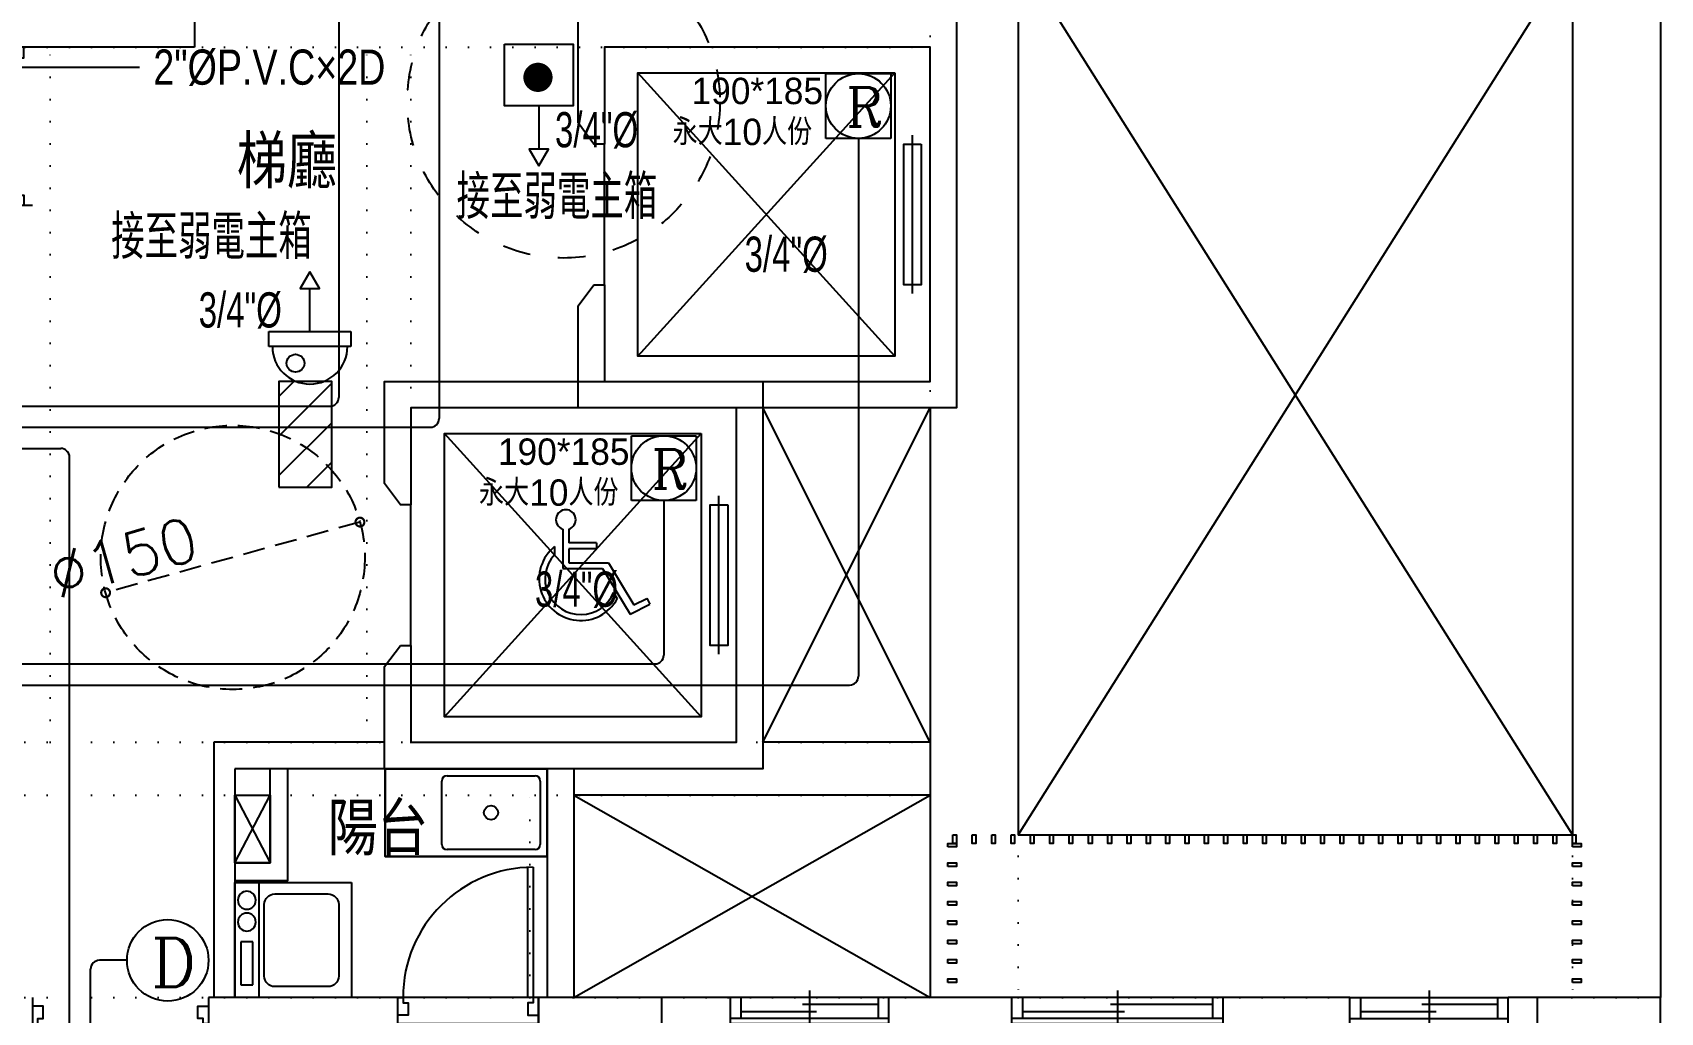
# Model space of a CAD drawing. Header units: millimetres. Extents: x 45074 to 106565, y 51012 to 60222.
# Drawn here: x 103698 to 104623, y 55662 to 56219 of the extents above; entities that cross this region are included whole.
import ezdxf

# ---------------------------------------------------------------- set-up
doc = ezdxf.new("R2010")
doc.units = ezdxf.units.MM
doc.header["$LTSCALE"] = 50
doc.header["$MEASUREMENT"] = 0
doc.header["$PDMODE"] = 1
for name, pattern in [('1F$0$虛線', [0.635, 0.3175, -0.3175]), ('ACISOTGL', [3, 2, -1]), ('DASHED2', [0.375, 0.25, -0.125]), ('DOT', [0.25, 0, -0.25])]:
    doc.linetypes.add(name, pattern=pattern)
doc.layers.get('0').update_dxf_attribs({"color": 8, "linetype": 'CONTINUOUS'})
doc.layers.get('Defpoints').update_dxf_attribs({"color": 8, "linetype": 'CONTINUOUS'})
for name, color, linetype in [('00', 7, 'DOT'), ('22-監控', 3, 'CONTINUOUS'), ('22-遠岫線路', 212, 'CONTINUOUS'), ('22L', 241, 'CONTINUOUS')]:
    doc.layers.add(name, color=color, linetype=linetype)
doc.styles.add('aeh', font='Tc-simp.shx', dxfattribs={"bigfont": 'ae.shx'})
doc.styles.add('CHINA', font='c2', dxfattribs={"bigfont": 'china'})
doc.styles.add('COMPLEX', font='COMPLEX.SHX')
doc.styles.add('JEH', font='SIMPLEX.SHX', dxfattribs={"bigfont": 'JE.SHX'})
doc.styles.add('NOTHING', font='TC-SIMP.SHX', dxfattribs={"bigfont": 'AE.SHX'})
doc.styles.get("Standard").update_dxf_attribs({"font": 'romanc', "bigfont": 'CHINA.SHX'})
doc.dimstyles.new('JEH', dxfattribs={"dimscale": 10, "dimtxt": 3, "dimasz": 4, "dimexe": 1, "dimexo": 1, "dimgap": 0.09, "dimtad": 1, "dimdsep": 46, "dimtxsty": 'JEH', "dimblk": 'DOTSMALL', "dimcen": 0.1, "dimadec": 0, "dimazin": 0, "dimtfac": 1, "dimtdec": 1, "dimtmove": 2, "dimatfit": 3, "dimfxl": 1, "dimtolj": 1, "dimtzin": 0, "dimarcsym": 0})

# ---------------------------------------------------------------- blocks, each defined once
blk = doc.blocks.new('*U25', base_point=(556940.24, 45415.43))
for p, q in [((556890.24, 45422.93), (556890.24, 45407.93)), ((556990.24, 45422.93), (556990.24, 45407.93)), ((556893.24, 45313.93), (556893.24, 45407.93)), ((556893.24, 45407.93), (556896.24, 45407.93)), ((556896.24, 45407.93), (556896.24, 45313.93))]:
    blk.add_line(p, q)
for points in [[(556890.24, 45407.93), (556893.24, 45407.93), (556893.24, 45410.93), (556896.24, 45410.93), (556896.24, 45417.93), (556890.24, 45417.93)], [(556990.24, 45407.93), (556987.24, 45407.93), (556987.24, 45410.93), (556984.24, 45410.93), (556984.24, 45417.93), (556990.24, 45417.93)]]:
    blk.add_lwpolyline(points)
blk.add_arc((556893.24, 45407.93), 94, -90, 0)
blk = doc.blocks.new('*U26', base_point=(557135.24, 45415.43))
for p, q in [((557169.24, 45422.93), (557169.24, 45496.93)), ((557172.24, 45496.93), (557172.24, 45422.93)), ((557095.24, 45407.93), (557095.24, 45422.93)), ((557169.24, 45422.93), (557095.24, 45422.93)), ((557172.24, 45422.93), (557169.24, 45422.93)), ((557175.24, 45407.93), (557175.24, 45422.93)), ((557175.24, 45407.93), (557095.24, 45407.93))]:
    blk.add_line(p, q)
for points in [[(557095.24, 45422.93), (557098.24, 45422.93), (557098.24, 45419.93), (557101.24, 45419.93), (557101.24, 45412.93), (557095.24, 45412.93)], [(557175.24, 45422.93), (557172.24, 45422.93), (557172.24, 45419.93), (557169.24, 45419.93), (557169.24, 45412.93), (557175.24, 45412.93)]]:
    blk.add_lwpolyline(points)
blk.add_arc((557172.24, 45422.93), 74, 90, 180)
blk = doc.blocks.new('*U28', base_point=(551368.96, 44174.06))
for p, q in [((551323.96, 44166.56), (551323.96, 44181.56)), ((551413.96, 44181.56), (551323.96, 44181.56)), ((551329.96, 44181.56), (551329.96, 44169.56)), ((551368.96, 44185.56), (551368.96, 44165.56)), ((551407.96, 44181.56), (551407.96, 44169.56)), ((551413.96, 44166.56), (551413.96, 44181.56)), ((551413.96, 44169.56), (551323.96, 44169.56)), ((551329.96, 44177.56), (551372.96, 44177.56)), ((551407.96, 44173.56), (551364.96, 44173.56)), ((551413.96, 44166.56), (551323.96, 44166.56))]:
    blk.add_line(p, q)
blk = doc.blocks.new('*U30', base_point=(551535.96, 44174.06))
for p, q in [((551475.96, 44166.56), (551475.96, 44181.56)), ((551475.96, 44181.56), (551595.96, 44181.56)), ((551481.96, 44181.56), (551481.96, 44169.56)), ((551535.96, 44185.56), (551535.96, 44165.56)), ((551589.96, 44181.56), (551589.96, 44169.56)), ((551595.96, 44166.56), (551595.96, 44181.56)), ((551475.96, 44169.56), (551595.96, 44169.56)), ((551481.96, 44177.56), (551539.96, 44177.56)), ((551589.96, 44173.56), (551531.96, 44173.56)), ((551475.96, 44166.56), (551595.96, 44166.56))]:
    blk.add_line(p, q)
blk = doc.blocks.new('*U31', base_point=(551700.96, 44174.06))
for p, q in [((551655.96, 44166.56), (551655.96, 44181.56)), ((551655.96, 44181.56), (551745.96, 44181.56)), ((551661.96, 44181.56), (551661.96, 44169.56)), ((551700.96, 44185.56), (551700.96, 44165.56)), ((551739.96, 44181.56), (551739.96, 44169.56)), ((551745.96, 44166.56), (551745.96, 44181.56)), ((551655.96, 44169.56), (551745.96, 44169.56)), ((551661.96, 44177.56), (551704.96, 44177.56)), ((551739.96, 44173.56), (551696.96, 44173.56)), ((551655.96, 44166.56), (551745.96, 44166.56))]:
    blk.add_line(p, q)
blk = doc.blocks.new('*U33', base_point=(534668.7, 37898.24))
for p, q in [((534676.2, 37943.24), (534661.2, 37943.24)), ((534661.2, 37859.24), (534577.2, 37859.24)), ((534577.2, 37856.24), (534661.2, 37856.24)), ((534661.2, 37856.24), (534661.2, 37859.24)), ((534676.2, 37853.24), (534661.2, 37853.24))]:
    blk.add_line(p, q)
for points in [[(534661.2, 37943.24), (534661.2, 37940.24), (534664.2, 37940.24), (534664.2, 37937.24), (534671.2, 37937.24), (534671.2, 37943.24)], [(534661.2, 37853.24), (534661.2, 37856.24), (534664.2, 37856.24), (534664.2, 37859.24), (534671.2, 37859.24), (534671.2, 37853.24)]]:
    blk.add_lwpolyline(points)
blk.add_arc((534661.2, 37856.24), 84, 90, 180)
blk = doc.blocks.new('_DotSmall')
at = {"color": 0, "linetype": 'ByBlock', "const_width": 0.5}
blk.add_lwpolyline([(-0.0625, 0, 1), (0.0625, 0, 1)], format="xyb", close=True, dxfattribs=at)
blk = doc.blocks.new('*D88')
at = {"color": 0, "linetype": 'DASHED2', "lineweight": -2, "transparency": 16777216}
blk.add_line((103883.89, 55940.71), (103739.37, 55900.56), dxfattribs=at)
at = {"layer": 'Defpoints', "color": 0, "linetype": 'DASHED2', "transparency": 16777216}
for p in [(103883.89, 55940.71), (103739.37, 55900.56)]:
    blk.add_point(p, dxfattribs=at)
at = {"color": 0, "linetype": 'DASHED2', "lineweight": -2, "transparency": 16777216, "xscale": 10, "yscale": 10, "zscale": 10}
for p, rotation in [((103883.89, 55940.71), 15.52411099675541), ((103739.37, 55900.56), 195.5241109967554)]:
    blk.add_blockref('_DotSmall', p, dxfattribs=dict(at, rotation=rotation))
at = {"color": 0, "linetype": 'DASHED2', "transparency": 16777216, "insert": (103749.36, 55920.63), "char_height": 25, "attachment_point": 5, "rotation": 15.52411, "style": 'JEH'}
blk.add_mtext('\\A1;∅150', dxfattribs=at)
blk = doc.blocks.new('A$C3A6A5EC2')
for p, q in [((-14.23, 17.63), (-14.23, -2.37)), ((-11.23, 17.63), (-11.23, 10.63)), ((-18.43, 8.73), (-18.43, 4.64)), ((2.77, 10.63), (-11.23, 10.63)), ((2.77, 10.63), (2.77, 7.63)), ((-11.23, 7.63), (-11.23, 0.63)), ((2.77, 7.63), (-11.23, 7.63)), ((-11.23, 0.63), (8.77, 0.63)), ((8.77, 0.63), (21.61, -20.64)), ((-14.23, -2.37), (5.77, -2.37)), ((5.77, -2.37), (19.77, -25.37)), ((11.41, -14.48), (13.24, -17.59)), ((19.77, -25.37), (29.77, -20.31)), ((21.61, -20.64), (28.14, -17.38)), ((28.14, -17.37), (29.77, -20.31))]:
    blk.add_line(p, q)
for centre, radius, start, end in [((-12.73, 22.4), 5, 287.4576, 252.5424), ((-5.23, -7.6), 21, 128.93781, 331.60007), ((-5.23, -7.6), 18, 137.15724, 337.53809)]:
    blk.add_arc(centre, radius, start, end)
blk = doc.blocks.new('BOXC', base_point=(3877.978, 1738.882))
for p, q in [((3877.478, 1739.882), (3877.478, 1738.882)), ((3878.478, 1739.882), (3877.478, 1739.882)), ((3878.478, 1738.882), (3878.478, 1739.882)), ((3877.478, 1738.882), (3878.478, 1738.882))]:
    blk.add_line(p, q)
blk = doc.blocks.new('$$FUFA4')
for p, q in [((0, 66.19), (0, 0)), ((65.27, 66.19), (0, 66.19)), ((65.27, 0), (65.27, 66.19)), ((0, 52.66), (65.27, 52.66)), ((53.21, 49.52), (12.4, 49.52)), ((6.46, 43.58), (6.46, 13.19)), ((59.15, 13.19), (59.15, 43.58)), ((0, 0), (65.27, 0)), ((12.4, 7.25), (53.21, 7.25))]:
    blk.add_line(p, q)
for centre in [(10.03, 59.43), (22.44, 59.43)]:
    blk.add_circle(centre, 5.1)
for centre, start, end in [((12.4, 43.58), 90, 180), ((53.21, 43.58), 0, 90), ((12.4, 13.19), 180, 270), ((53.21, 13.19), 270, 0)]:
    blk.add_arc(centre, 5.94, start, end)
at = {"xscale": 6.968723676982174, "yscale": -24.39968830585457, "zscale": 6.968723676982174, "rotation": 90.00000000002778}
blk.add_blockref('BOXC', (33.65, 59.43), dxfattribs=at)
blk = doc.blocks.new('押扣')
at = {"layer": '22-監控', "color": 3}
blk.add_lwpolyline([(82359.3, -77668.7), (82554.4, -77668.7), (82554.4, -77844.1), (82359.3, -77844.1)], close=True, dxfattribs=at)
at = {"layer": '22-監控', "color": 3, "const_width": 41.5}
blk.add_lwpolyline([(82433.9, -77762.8, 1), (82475.4, -77762.8, 1)], format="xyb", close=True, dxfattribs=at)
blk = doc.blocks.new('ccd2')
at = {"layer": '22-監控', "color": 6}
for p, q in [((48945.7, -25804.4), (48945.7, -25794.7)), ((48945.7, -25794.7), (48999.2, -25794.7)), ((48999.2, -25794.7), (48999.2, -25804.4)), ((48999.2, -25804.4), (48945.7, -25804.4))]:
    blk.add_line(p, q, dxfattribs=at)
blk.add_circle((48963.1, -25815.3), 5.8, dxfattribs=at)
blk.add_arc((48972.5, -25804.4), 24.5, 180, 0, dxfattribs=at)
blk = doc.blocks.new('D')
at = {"layer": '22-監控', "color": 3}
blk.add_circle((53029, -109364.5), 77.2, dxfattribs=at)
at = {"layer": '22-監控', "color": 3, "insert": (52997.2, -109322.4), "char_height": 92.2, "attachment_point": 1, "style": 'COMPLEX'}
blk.add_mtext_dynamic_manual_height_columns('D', width=59.494, gutter_width=576, heights=[0], dxfattribs=at)
blk = doc.blocks.new('讀卡機')
at = {"layer": '22-監控', "color": 3}
for p, q in [((-96795.6, -56639.5), (-96683.1, -56639.5)), ((-96795.6, -56752), (-96795.6, -56639.5)), ((-96683.1, -56639.5), (-96683.1, -56752)), ((-96683.1, -56752), (-96795.6, -56752))]:
    blk.add_line(p, q, dxfattribs=at)
blk.add_circle((-96739.3, -56695.7), 56.2, dxfattribs=at)
blk.add_text('R', height=67.5, dxfattribs=at).set_placement((-96760.7, -56731.1))

msp = doc.modelspace()

# ---------------------------------------------------------------- hatches: boundary and pattern name
h = msp.add_hatch()
h.set_pattern_fill('ANSI31', color=256, scale=5, style=0)
h.set_pattern_definition([(45, (91983.28, 53676.534), (-11.22532, 11.22532), [])])
h.paths.add_polyline_path([(103837.857, 55960.566), (103867.857, 55960.566), (103867.857, 56020.566), (103837.857, 56020.566)])

# ---------------------------------------------------------------- linework, layer by layer
for p, q in [((103789.857, 56355.566), (103789.857, 56210.566)), ((104622.857, 56355.566), (104622.857, 55670.566)), ((104257.857, 56263.066), (104257.857, 55763.066)), ((104572.857, 56263.066), (104257.857, 55763.066)), ((104257.857, 56263.066), (104572.857, 55763.066)), ((104572.857, 56263.066), (104572.857, 55763.066)), ((103789.857, 56210.566), (103146.857, 56210.566)), ((104187.857, 56035.066), (104041.857, 56196.066)), ((104041.857, 56035.066), (104187.857, 56196.066)), ((104197.857, 56070.566), (104197.857, 56160.566)), ((104022.857, 56075.566), (104022.857, 56155.566)), ((104112.857, 55815.566), (104207.857, 56005.566)), ((104202.857, 56005.566), (104112.857, 56005.566)), ((104207.857, 55815.566), (104112.857, 56005.566)), ((104207.857, 56005.566), (104207.857, 55670.566)), ((104077.857, 55830.066), (103931.857, 55991.066)), ((103931.857, 55830.066), (104077.857, 55991.066)), ((104087.857, 55865.566), (104087.857, 55955.566)), ((103912.857, 55870.566), (103912.857, 55950.566)), ((103897.857, 55815.566), (103800.857, 55815.566)), ((103800.857, 55815.566), (103800.857, 55670.566)), ((104207.857, 55815.566), (104112.857, 55815.566)), ((103812.857, 55800.566), (103812.857, 55670.566)), ((103902.857, 55800.566), (103812.857, 55800.566)), ((103898.126, 55800.566), (103990.357, 55800.566)), ((103898.126, 55750.566), (103898.126, 55800.566)), ((103990.357, 55800.566), (103898.126, 55800.566)), ((103933.357, 55796.566), (103983.357, 55796.566)), ((103990.357, 55800.566), (103990.357, 55670.566)), ((103990.357, 55800.566), (103990.357, 55750.566)), ((104005.357, 55800.566), (104005.357, 55670.566)), ((103930.357, 55757.566), (103930.357, 55793.566)), ((103986.357, 55793.566), (103986.357, 55757.566)), ((103812.857, 55747.066), (103832.857, 55785.566)), ((103812.857, 55785.566), (103832.857, 55747.066)), ((104207.857, 55785.566), (104005.357, 55785.566)), ((104005.357, 55670.566), (104207.857, 55785.566)), ((104005.357, 55785.566), (104207.857, 55670.566)), ((104257.857, 55763.066), (104572.857, 55763.066)), ((103990.357, 55750.566), (103898.126, 55750.566)), ((103983.357, 55754.566), (103933.357, 55754.566)), ((103905.357, 55670.566), (103797.857, 55670.566)), ((104094.357, 55670.566), (103985.357, 55670.566)), ((104254.357, 55670.566), (104184.357, 55670.566)), ((104446.357, 55670.566), (104374.357, 55670.566)), ((104587.857, 55670.566), (104536.357, 55670.566))]:
    msp.add_line(p, q)
for points in [[(104016.857, 56075.566), (104022.857, 56075.566), (104022.857, 56020.566), (104207.857, 56020.566), (104207.857, 56210.566), (104022.857, 56210.566), (104022.857, 56155.566), (104016.857, 56155.566), (104007.857, 56167.566), (104007.857, 56225.566), (104222.857, 56225.566), (104222.857, 56005.566), (104007.857, 56005.566), (104007.857, 56063.566)], [(104187.857, 56196.066), (104187.857, 56035.066), (104041.857, 56035.066), (104041.857, 56196.066)], [(104202.857, 56155.566), (104202.857, 56075.566), (104192.857, 56075.566), (104192.857, 56155.566)], [(103837.857, 55960.566), (103867.857, 55960.566), (103867.857, 56020.566), (103837.857, 56020.566)], [(103906.857, 55870.566), (103912.857, 55870.566), (103912.857, 55815.566), (104097.857, 55815.566), (104097.857, 56005.566), (103912.857, 56005.566), (103912.857, 55950.566), (103906.857, 55950.566), (103897.857, 55962.566), (103897.857, 56020.566), (104112.857, 56020.566), (104112.857, 55800.566), (103897.857, 55800.566), (103897.857, 55858.566)], [(104077.857, 55991.066), (104077.857, 55830.066), (103931.857, 55830.066), (103931.857, 55991.066)], [(104092.857, 55950.566), (104092.857, 55870.566), (104082.857, 55870.566), (104082.857, 55950.566)], [(103812.857, 55785.566), (103832.857, 55785.566), (103832.857, 55747.066), (103812.857, 55747.066)], [(104220.857, 55763.066), (104222.857, 55763.066), (104222.857, 55758.066), (104220.857, 55758.066)], [(104231.857, 55763.066), (104233.857, 55763.066), (104233.857, 55758.066), (104231.857, 55758.066)], [(104242.857, 55763.066), (104244.857, 55763.066), (104244.857, 55758.066), (104242.857, 55758.066)], [(104253.857, 55763.066), (104255.857, 55763.066), (104255.857, 55758.066), (104253.857, 55758.066)], [(104264.857, 55763.066), (104266.857, 55763.066), (104266.857, 55758.066), (104264.857, 55758.066)], [(104275.857, 55763.066), (104277.857, 55763.066), (104277.857, 55758.066), (104275.857, 55758.066)], [(104286.857, 55763.066), (104288.857, 55763.066), (104288.857, 55758.066), (104286.857, 55758.066)], [(104297.857, 55763.066), (104299.857, 55763.066), (104299.857, 55758.066), (104297.857, 55758.066)], [(104308.857, 55763.066), (104310.857, 55763.066), (104310.857, 55758.066), (104308.857, 55758.066)], [(104319.857, 55763.066), (104321.857, 55763.066), (104321.857, 55758.066), (104319.857, 55758.066)], [(104330.857, 55763.066), (104332.857, 55763.066), (104332.857, 55758.066), (104330.857, 55758.066)], [(104341.857, 55763.066), (104343.857, 55763.066), (104343.857, 55758.066), (104341.857, 55758.066)], [(104352.857, 55763.066), (104354.857, 55763.066), (104354.857, 55758.066), (104352.857, 55758.066)], [(104363.857, 55763.066), (104365.857, 55763.066), (104365.857, 55758.066), (104363.857, 55758.066)], [(104374.857, 55763.066), (104376.857, 55763.066), (104376.857, 55758.066), (104374.857, 55758.066)], [(104385.857, 55763.066), (104387.857, 55763.066), (104387.857, 55758.066), (104385.857, 55758.066)], [(104396.857, 55763.066), (104398.857, 55763.066), (104398.857, 55758.066), (104396.857, 55758.066)], [(104407.857, 55763.066), (104409.857, 55763.066), (104409.857, 55758.066), (104407.857, 55758.066)], [(104418.857, 55763.066), (104420.857, 55763.066), (104420.857, 55758.066), (104418.857, 55758.066)], [(104429.857, 55763.066), (104431.857, 55763.066), (104431.857, 55758.066), (104429.857, 55758.066)], [(104440.857, 55763.066), (104442.857, 55763.066), (104442.857, 55758.066), (104440.857, 55758.066)], [(104451.857, 55763.066), (104453.857, 55763.066), (104453.857, 55758.066), (104451.857, 55758.066)], [(104462.857, 55763.066), (104464.857, 55763.066), (104464.857, 55758.066), (104462.857, 55758.066)], [(104473.857, 55763.066), (104475.857, 55763.066), (104475.857, 55758.066), (104473.857, 55758.066)], [(104484.857, 55763.066), (104486.857, 55763.066), (104486.857, 55758.066), (104484.857, 55758.066)], [(104495.857, 55763.066), (104497.857, 55763.066), (104497.857, 55758.066), (104495.857, 55758.066)], [(104506.857, 55763.066), (104508.857, 55763.066), (104508.857, 55758.066), (104506.857, 55758.066)], [(104517.857, 55763.066), (104519.857, 55763.066), (104519.857, 55758.066), (104517.857, 55758.066)], [(104528.857, 55763.066), (104530.857, 55763.066), (104530.857, 55758.066), (104528.857, 55758.066)], [(104539.857, 55763.066), (104541.857, 55763.066), (104541.857, 55758.066), (104539.857, 55758.066)], [(104550.857, 55763.066), (104552.857, 55763.066), (104552.857, 55758.066), (104550.857, 55758.066)], [(104561.857, 55763.066), (104563.857, 55763.066), (104563.857, 55758.066), (104561.857, 55758.066)], [(104572.857, 55763.066), (104574.857, 55763.066), (104574.857, 55758.066), (104572.857, 55758.066)], [(104217.857, 55756.066), (104217.857, 55758.066), (104222.857, 55758.066), (104222.857, 55756.066)], [(104572.857, 55756.066), (104572.857, 55758.066), (104577.857, 55758.066), (104577.857, 55756.066)], [(104217.857, 55745.066), (104217.857, 55747.066), (104222.857, 55747.066), (104222.857, 55745.066)], [(104572.857, 55745.066), (104572.857, 55747.066), (104577.857, 55747.066), (104577.857, 55745.066)], [(104217.857, 55734.066), (104217.857, 55736.066), (104222.857, 55736.066), (104222.857, 55734.066)], [(104572.857, 55734.066), (104572.857, 55736.066), (104577.857, 55736.066), (104577.857, 55734.066)], [(104217.857, 55723.066), (104217.857, 55725.066), (104222.857, 55725.066), (104222.857, 55723.066)], [(104572.857, 55723.066), (104572.857, 55725.066), (104577.857, 55725.066), (104577.857, 55723.066)], [(104217.857, 55712.066), (104217.857, 55714.066), (104222.857, 55714.066), (104222.857, 55712.066)], [(104572.857, 55712.066), (104572.857, 55714.066), (104577.857, 55714.066), (104577.857, 55712.066)], [(104217.857, 55701.066), (104217.857, 55703.066), (104222.857, 55703.066), (104222.857, 55701.066)], [(104572.857, 55701.066), (104572.857, 55703.066), (104577.857, 55703.066), (104577.857, 55701.066)], [(104217.857, 55690.066), (104217.857, 55692.066), (104222.857, 55692.066), (104222.857, 55690.066)], [(104572.857, 55690.066), (104572.857, 55692.066), (104577.857, 55692.066), (104577.857, 55690.066)], [(104217.857, 55679.066), (104217.857, 55681.066), (104222.857, 55681.066), (104222.857, 55679.066)], [(104572.857, 55679.066), (104572.857, 55681.066), (104577.857, 55681.066), (104577.857, 55679.066)], [(104055.357, 55670.566), (103985.357, 55670.566), (103985.357, 55600.566), (104055.357, 55600.566)], [(104622.857, 55670.566), (104552.857, 55670.566), (104552.857, 55600.566), (104622.857, 55600.566)]]:
    msp.add_lwpolyline(points, close=True)
for points in [[(103812.857, 55747.066), (103832.857, 55747.066), (103832.857, 55800.566)], [(103812.857, 55737.066), (103842.857, 55737.066), (103842.857, 55800.566)]]:
    msp.add_lwpolyline(points)
at = {"linetype": 'Continuous'}
msp.add_lwpolyline([(103990.357, 55800.566), (103898.126, 55800.566), (103898.126, 55750.566), (103990.357, 55750.566), (103990.357, 55800.566)], dxfattribs=at)
at = {"linetype": 'DASHED2'}
msp.add_circle((103811.631, 55920.632), 75, dxfattribs=at)
msp.add_circle((103958.357, 55775.566), 4)
for centre, start, end in [((103933.357, 55793.566), 90, 180), ((103983.357, 55793.566), 360, 90), ((103933.357, 55757.566), 180, 270), ((103983.357, 55757.566), 270, 360)]:
    msp.add_arc(centre, 3, start, end)
at = {"layer": '00'}
for p, q in [((104207.857, 56355.566), (104207.857, 55670.566)), ((104257.857, 56355.566), (104257.857, 55670.566)), ((104572.857, 56355.566), (104572.857, 55670.566)), ((104622.857, 56355.566), (104622.857, 55670.566)), ((103605.357, 56210.566), (104207.857, 56210.566)), ((103707.857, 55815.566), (103707.857, 56210.566)), ((103887.857, 55815.566), (103887.857, 56210.566)), ((103912.857, 55815.566), (103912.857, 56210.566)), ((103605.357, 55815.566), (104207.857, 55815.566)), ((103605.357, 55785.566), (104207.857, 55785.566)), ((103980.357, 55670.566), (103980.357, 55785.566)), ((104005.357, 55670.566), (104005.357, 55785.566)), ((103605.357, 55670.566), (103985.357, 55670.566)), ((104055.357, 55670.566), (104207.857, 55670.566)), ((104257.857, 55670.566), (104552.857, 55670.566))]:
    msp.add_line(p, q, dxfattribs=at)
for points in [[(104055.357, 55670.566), (103985.357, 55670.566), (103985.357, 55600.566), (104055.357, 55600.566)], [(104622.857, 55670.566), (104552.857, 55670.566), (104552.857, 55600.566), (104622.857, 55600.566)]]:
    msp.add_lwpolyline(points, close=True, dxfattribs=at)
at = {"layer": '22-遠岫線路', "linetype": '1F$0$虛線'}
msp.add_circle((103999.589, 56179.615), 88.84, dxfattribs=at)
at = {"layer": '22L'}
for p, q in [((103928.857, 56428.531), (103928.857, 55999.566)), ((103871.857, 56380.531), (103871.857, 56011.566)), ((103985.479, 56177.211), (103985.479, 56152.687)), ((104167.105, 56158.768), (104167.105, 55853.123)), ((103855.43, 56048.931, 0), (103855.43, 56073.455, 0)), ((103452.857, 56006.566), (103866.857, 56006.566)), ((103452.857, 55994.566), (103923.857, 55994.566)), ((103452.857, 55982.566), (103713.857, 55982.566)), ((103718.857, 55597.673), (103718.857, 55977.566)), ((104056.532, 55952.936, 0), (104056.532, 55865.123, 0)), ((103509.678, 55860.123), (104051.532, 55860.123, 0)), ((103509.678, 55848.123), (104162.105, 55848.123)), ((103730.857, 55597.673), (103730.857, 55686.659)), ((103751.521, 55691.659), (103735.857, 55691.659))]:
    msp.add_line(p, q, dxfattribs=at)
at = {"layer": '22L', "linetype": 'Continuous'}
msp.add_line((103605.538, 56199.247), (103758.562, 56199.247), dxfattribs=at)
at = {"layer": '22L'}
msp.add_lwpolyline([(103985.479, 56143.225), (103990.942, 56152.687), (103980.016, 56152.687)], close=True, dxfattribs=at)
at = {"layer": '22L', "elevation": 0}
msp.add_lwpolyline([(103855.43, 56082.916), (103849.967, 56073.455), (103860.892, 56073.455)], close=True, dxfattribs=at)
at = {"layer": '22L'}
for centre, start, end in [((103866.857, 56011.566), 270, 0), ((103923.857, 55999.566), 270, 0), ((103713.857, 55977.566), 0, 90), ((104051.532, 55865.123, 0), 270, 0), ((104162.105, 55853.123), 270, 0), ((103735.857, 55686.659), 90, 180)]:
    msp.add_arc(centre, 5, start, end, dxfattribs=at)

# ---------------------------------------------------------------- block references
at = {"xscale": -1}
for name, p, rotation in [('*U33', (103690.357, 56165.566), 180), ('$$FUFA4', (103879.051, 55735.834), 89.99999999999993)]:
    msp.add_blockref(name, p, dxfattribs=dict(at, rotation=rotation))
at = {"xscale": -1.125, "yscale": -1.125, "zscale": 1.125, "rotation": 179.9999999873162}
msp.add_blockref('A$C3A6A5EC2', (104015.207, 55916.93), dxfattribs=at)
for name, p in [('*U26', (103945.357, 55663.066)), ('*U25', (103747.857, 55663.066))]:
    msp.add_blockref(name, p)
at = {"xscale": -1}
for name, p in [('*U31', (104139.357, 55663.066)), ('*U30', (104314.357, 55663.066)), ('*U28', (104491.357, 55663.066))]:
    msp.add_blockref(name, p, dxfattribs=at)
at = {"layer": '22-監控', "color": 4, "linetype": 'ACISOTGL', "xscale": 0.2, "yscale": 0.2, "zscale": 0.2}
msp.add_blockref('押扣', (87494.11, 71746.03), dxfattribs=at)
at = {"layer": '22-監控', "color": 1, "xscale": 0.3275999999999999, "yscale": 0.3275999999999999, "zscale": 0.3275999999999999}
for p in [(135858.911, 74750.718), (135748.338, 74544.886, 0)]:
    msp.add_blockref('讀卡機', p, dxfattribs=at)
at = {"layer": '22-監控', "xscale": 0.8716142405323601, "yscale": 0.8716142405323601, "zscale": 0.8716142405323601}
msp.add_blockref('ccd2', (61170.333, 78531.989, 0), dxfattribs=at)
at = {"layer": '22-監控', "color": 3, "xscale": 0.3, "yscale": 0.3, "zscale": 0.3}
msp.add_blockref('D', (87865.985, 88501.006), dxfattribs=at)

# ---------------------------------------------------------------- texts
for s, height, style, p in [('190*185', 15, 'aeh', (104072.295, 56178.239)), ('永大10人份', 15, 'aeh', (104061.534, 56154.975)), ('梯廳', 30, 'NOTHING', (103813.892, 56130.381)), ('190*185', 15, 'aeh', (103962.295, 55973.239)), ('永大10人份', 15, 'aeh', (103951.534, 55949.975)), ('陽台', 30, 'NOTHING', (103865.604, 55751.315))]:
    msp.add_text(s, height=height, dxfattribs=dict(style=style)).set_placement(p)
at = {"layer": '22L', "style": 'CHINA', "width": 0.8}
for s, height, p in [('2"%%CP.V.C×2D', 20, (103766.479, 56189.29)), ('接至弱電主箱', 25, (103938.816, 56112.969, 0)), ('接至弱電主箱', 25, (103742.528, 56090.235, 0))]:
    msp.add_text(s, height=height, dxfattribs=at).set_placement(p)
at = {"layer": '22L', "lineweight": 0, "style": 'CHINA', "width": 0.7}
for p in [(103994.72, 56153.71, 0), (104102.477, 56082.964, 0), (103792.271, 56051.303, 0), (103983.338, 55892.596, 0)]:
    msp.add_text('3/4"%%C', height=20, dxfattribs=at).set_placement(p)

# ---------------------------------------------------------------- dimensions: what is measured, and where the dimension line sits
at = {"linetype": 'DASHED2'}
dim = msp.add_diameter_dim_2p(p1=(103883.894, 55940.705), p2=(103739.367, 55900.559), dimstyle='JEH', override={"dimtxt": 2.5, "dimasz": 1}, dxfattribs=at)
dim.commit()
dim.dimension.update_dxf_attribs({"geometry": '*D88', "text_midpoint": (103749.365, 55920.632), "dimtype": 131})

doc.saveas('drawing.dxf')
